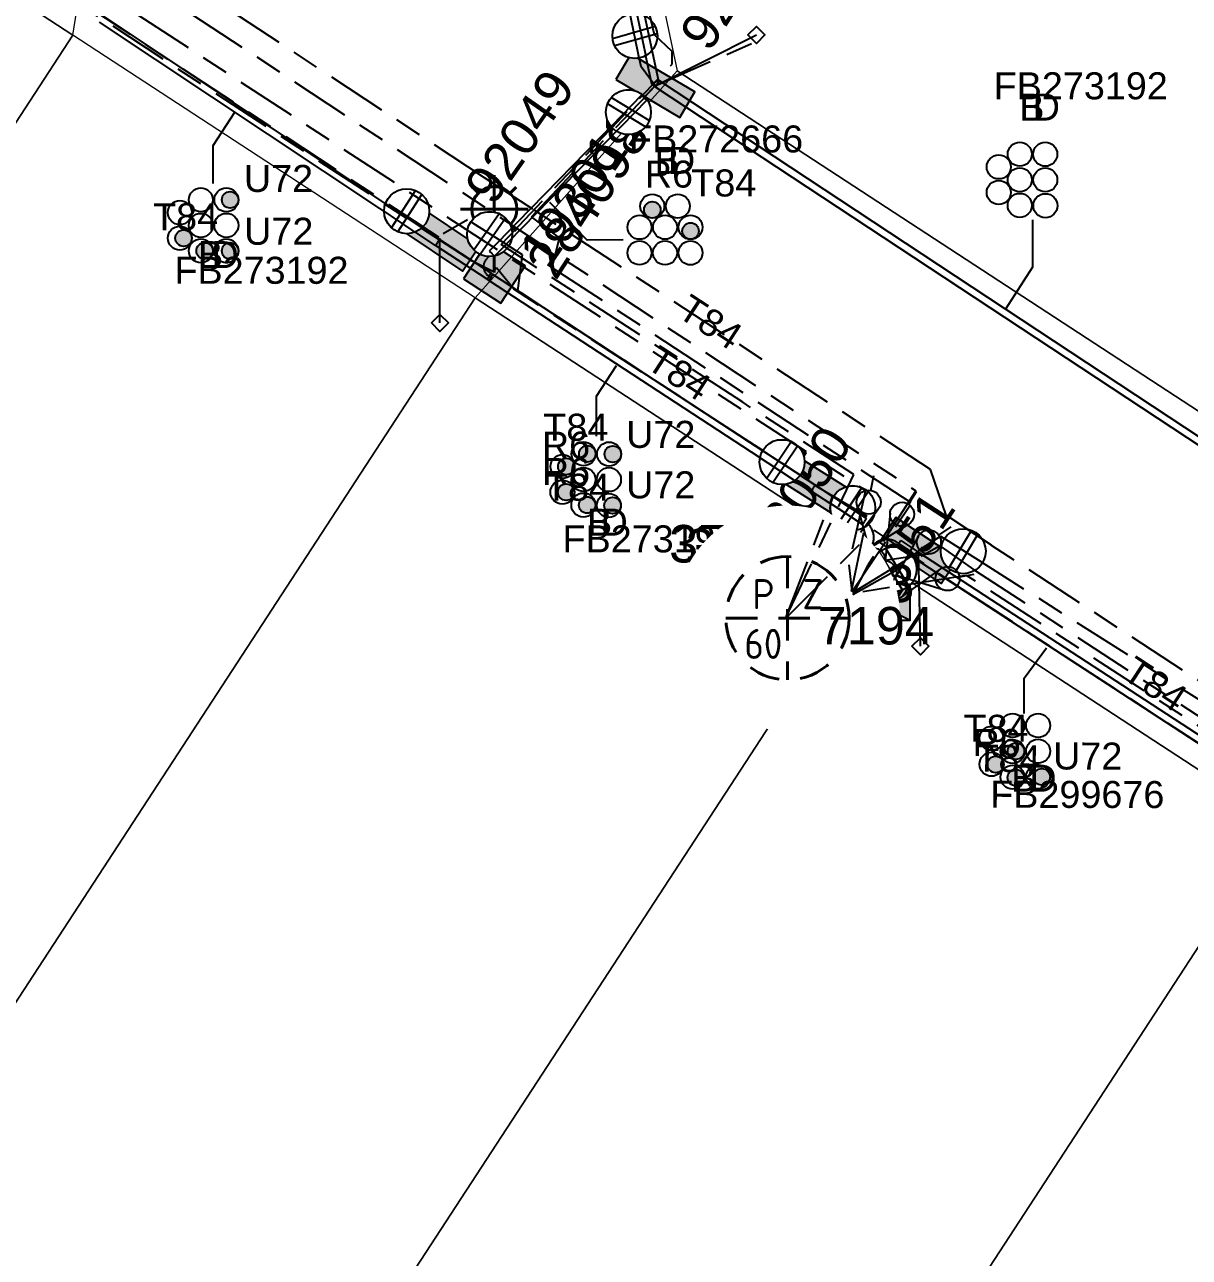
# Model space of a CAD drawing. Header units: metres. Extents: x 0 to 294317, y 0 to 6233398.
# Drawn here: x 293283.2 to 293360.8, y 6231379.5 to 6231461.6 of the extents above; entities that cross this region are included whole.
import ezdxf
from ezdxf.enums import TextEntityAlignment as Align

# ---------------------------------------------------------------- set-up
doc = ezdxf.new("R2010")
doc.units = ezdxf.units.M
for name, pattern in [('Cable Exist UG', [8.2, 4, -1.2, 1.8, -1.2]), ('Dash', [5, 3, -2]), ('HIDDEN', [0.375, 0.25, -0.125]), ('HIDDEN2', [0.1875, 0.125, -0.0625])]:
    doc.linetypes.add(name, pattern=pattern)
doc.layers.get('0').update_dxf_attribs({"color": 6})
for name, color, linetype in [('_User Miscellaneous2', 7, 'Continuous'), ('Duct_SP_EXT', 7, 'Continuous'), ('Equip_HV_EXT', 7, 'Continuous'), ('Equip_LV_EXT', 7, 'Continuous'), ('Equip_SL_EXT', 7, 'Continuous'), ('Equip_SP_SL_EXT', 7, 'Continuous'), ('Mains_HV_EXT', 7, 'Continuous'), ('Mains_LV_EXT', 7, 'Continuous'), ('Mains_SL_EXT', 7, 'Continuous'), ('Services_SP_EXT', 7, 'Continuous'), ('Sub_SP_EXT', 7, 'Continuous'), ('SupportsUG_SP_LV_EXT', 7, 'Continuous'), ('SupportsUG_SP_LV_SL_EXT', 7, 'Continuous'), ('Trench_SP_EXT', 7, 'Continuous')]:
    doc.layers.add(name, color=color, linetype=linetype)
for name, color, linetype, lineweight in [('Cadastre Buildings_SP_EXT', 9, 'Continuous', 5), ('Cadastre Land Parcels_SP_EXT', 9, 'Continuous', 5), ('Cadastre Other Property_SP_EXT', 9, 'HIDDEN', 5), ('Cadastre Roads_SP_EXT', 9, 'Continuous', 5)]:
    doc.layers.add(name, color=color, linetype=linetype, lineweight=lineweight)
doc.styles.add('COLUMN_LABEL', font='arial.ttf')
doc.styles.add('iecARIAL', font='arial.ttf', dxfattribs={"height": 2})
doc.styles.add('IESYMBOL1', font='isocp.shx')
doc.styles.add('POLE_LABEL', font='arial.ttf')
doc.styles.add('SLCP_LABEL', font='arial.ttf', dxfattribs={"height": 3.5})
doc.styles.get("Standard").update_dxf_attribs({"font": 'arial.ttf'})
doc.styles.add('SWITCH_LABEL', font='arial.ttf', dxfattribs={"height": 2.5})

# ---------------------------------------------------------------- blocks, each defined once
blk = doc.blocks.new('SUB_PADMOUNT_EXT')
for points in [[(0, 0), (-3.84, 1.92), (-3.84, -1.92)], [(0, 0), (3.84, 1.92), (3.84, -1.92)]]:
    blk.add_hatch(color=256).paths.add_polyline_path(points)
for p, q in [((3.84, 1.92), (-3.84, -1.92)), ((-3.84, 1.92), (3.84, -1.92))]:
    blk.add_line(p, q)
blk.add_lwpolyline([(-3.84, -1.92), (3.84, -1.92), (3.84, 1.92), (-3.84, 1.92)], close=True)
for tag, height, flags, p in [('ASSET_NUM', 3.5, 8, (2, 2)), ('STREET_CODE', 0.2, 9, (1.5, 0)), ('OPERATING_VOLTAGE', 0.2, 9, (1.5, -0.6)), ('ORIENTATION', 0.2, 9, (1.5, -0.8)), ('CONSTRUCTED_VOLTAGE', 0.2, 9, (1.5, -0.2)), ('NO_PHASES', 0.2, 9, (1.5, -0.4)), ('OWNED_BY', 0.2, 9, (1.5, -1)), ('OPERATED_BY', 0.2, 9, (1.5, -1.2)), ('SECONDARY_VOLTAGE', 0.2, 9, (1.5, -1.6)), ('MAINTAINED_BY', 0.2, 9, (1.5, -1.4)), ('STATE', 0.2, 9, (1.5, -1.8)), ('SUBSTATION_TYPE', 0.2, 9, (1.5, -2.2)), ('USAGE', 0.2, 9, (1.5, -2.4)), ('PARENT', 0.2, 9, (1.5, -2)), ('STREETNAME', 0.2, 9, (1.5, -3)), ('SUBURB', 0.2, 9, (1.5, -3.2)), ('LEGEND', 0.2, 9, (1.5, -2.6)), ('LOCATION', 0.2, 9, (1.5, -2.8)), ('Z', 0.2, 1, (1.5, -3.6)), ('NOTES', 0.2, 9, (1.5, -3.4))]:
    blk.add_attdef(tag, text='', height=height, dxfattribs=dict(flags=flags)).set_placement(p, align=Align.MIDDLE_LEFT)
blk = doc.blocks.new('COLUMN_EXT')
blk.add_hatch(color=256).paths.add_polyline_path([(-1.485, 1.485), (-1.485, -1.485), (1.485, -1.485), (1.485, 1.485)])
blk.add_lwpolyline([(-1.485, -1.485), (1.485, -1.485), (1.485, 1.485), (-1.485, 1.485)], close=True)
for tag, height, style, flags, p in [('ASSET_NUM', 2.5, 'COLUMN_LABEL', 8, (2, 2)), ('STRUCTURE_PLANT_NUMBER', 0.2, 'POLE_LABEL', 9, (1.813, 0.031)), ('STREET_CODE', 0.2, 'COLUMN_LABEL', 9, (1.813, -0.2))]:
    blk.add_attdef(tag, text='', height=height, dxfattribs=dict(style=style, flags=flags)).set_placement(p, align=Align.MIDDLE_LEFT)
at = {"flags": 9}
for tag, p in [('OWNED_BY', (1.813, -0.6)), ('STATE', (1.813, -0.8)), ('COLUMN_TYPE', (1.813, -0.4)), ('STREETNAME', (1.813, -1.6)), ('USAGE', (1.813, -1)), ('LEGEND', (1.813, -1.2)), ('LOCATION', (1.813, -1.4)), ('SUBURB', (1.813, -1.8)), ('NOTES', (1.813, -2))]:
    blk.add_attdef(tag, text='', height=0.2, dxfattribs=at).set_placement(p, align=Align.MIDDLE_LEFT)
at = {"flags": 1}
blk.add_attdef('Z', (1.813, -2.351), '', height=0.2, dxfattribs=at)
blk = doc.blocks.new('PILLAR_EXT')
blk.add_hatch(color=256).paths.add_polyline_path([(-2.475, 0.99), (-2.475, -0.99), (2.475, -0.99), (2.475, 0.99)])
blk.add_lwpolyline([(-2.475, -0.99), (2.475, -0.99), (2.475, 0.99), (-2.475, 0.99)], close=True)
at = {"style": 'iecARIAL', "flags": 8}
blk.add_attdef('ASSET_NUM', (1.5, 3.5), '', height=2.5, dxfattribs=at)
for tag, p, flags in [('OWNED_BY', (0, -0.2), 9), ('STATE', (0, -0.4), 9), ('SUPPORT_TYPE', (0, -0.6), 9), ('USAGE', (0, -0.8), 9), ('LEGEND', (0, -1), 9), ('STREETNAME', (0, -1.8), 9), ('LOCATION', (0, -1.2), 9), ('NOTES', (0, -1.4), 9), ('PARENT', (0, -1.6), 9), ('SUBURB', (0, -2), 1)]:
    blk.add_attdef(tag, p, '', height=0.2, dxfattribs=dict(flags=flags))
blk = doc.blocks.new('DUCT_EXT')
blk.add_circle((0, 0.8), 0.8)
at = {"flags": 1}
blk.add_attdef('Z', (0, 0), '', height=0.2, dxfattribs=at)
at = {"flags": 9}
for tag, p in [('DUCT_CODE', (0, 0)), ('XSECT_TYPE', (0, -0.2)), ('STATE', (0, -0.6)), ('FB_REFERENCE', (0, -0.4)), ('NOTES', (0, -0.8))]:
    blk.add_attdef(tag, text='', height=0.2, dxfattribs=at).set_placement(p, align=Align.MIDDLE_LEFT)
blk = doc.blocks.new('SL_LANTERN_EXT')
at = {"lineweight": 40}
for p, q in [((0, 1.968), (0, 6.468)), ((-1.459, 5.676), (-1.061, 5.278)), ((1.458, 5.676), (1.06, 5.278)), ((-2.25, 4.218), (2.25, 4.218)), ((-1.459, 2.759), (-1.061, 3.157)), ((0, 0), (0, 2.721)), ((1.458, 2.759), (1.06, 3.157))]:
    blk.add_line(p, q, dxfattribs=at)
blk.add_circle((0, 4.218), 1.5, dxfattribs=at)
at = {"style": 'iecARIAL', "flags": 8}
blk.add_attdef('ASSET_NUM', (1.5, 1.5), '', height=2.5, dxfattribs=at)
for tag, p, height, flags in [('CONSTRUCTED_VOLTAGE', (0.981, -0.653), 0.2, 9), ('CONTROL_TYPE', (0.981, -0.853), 0.2, 9), ('LNUMBER', (2.181, -3.253), 2.5, 8), ('OPERATING_VOLTAGE', (0.981, -1.653), 0.2, 9), ('LANTERN_PURPOSE', (0.981, -1.053), 0.2, 9), ('LANTERN_TYPE', (0.981, -1.253), 0.2, 9), ('NO_PHASES', (0.981, -1.453), 0.2, 9), ('ORIENTATION', (0.981, -1.853), 0.2, 9), ('OWNED_BY', (0.981, -2.053), 0.2, 9), ('STATE', (0.981, -2.253), 0.2, 9), ('CEXIST', (0.981, -2.653), 0.2, 9), ('USAGE', (0.981, -2.453), 0.2, 9), ('CNEW', (0.981, -2.853), 0.2, 9), ('CNUMBER', (0.981, -3.053), 0.2, 9), ('CREMOVE', (0.981, -3.253), 0.2, 9), ('CREPLACE', (0.981, -3.453), 0.2, 9), ('LKINGHEIGHT', (0.981, -3.653), 0.2, 9), ('LBRACKET', (0.981, -3.853), 0.2, 9), ('LBRACKETVOCAB', (0.981, -4.053), 0.2, 9), ('LCATEGORY', (0.981, -4.253), 0.2, 9), ('LCHARGE1', (0.981, -4.453), 0.2, 9), ('LCHARGE1PERCENT', (0.981, -4.653), 0.2, 9), ('LCHARGE2', (0.981, -4.853), 0.2, 9), ('LCHARGE2PERCENT', (0.981, -5.053), 0.2, 9), ('LCHARGE3', (0.981, -5.253), 0.2, 9), ('LCHARGE3PERCENT', (0.981, -5.453), 0.2, 9), ('LEXIST', (0.981, -5.653), 0.2, 9), ('LLAMP', (0.981, -5.853), 0.2, 9), ('LLAMPVOCAB', (0.981, -6.053), 0.2, 9), ('LMAST', (0.981, -6.253), 0.2, 9), ('LMASTVOCAB', (0.981, -6.453), 0.2, 9), ('LNEW', (0.981, -6.653), 0.2, 9), ('LANTNUMBER', (0.981, -6.853), 0.2, 9), ('LOUTREACH', (0.981, -7.253), 0.2, 9), ('LOUTREACHVOCAB', (0.981, -7.453), 0.2, 9), ('LRATECODE', (0.981, -7.653), 0.2, 9), ('LREMOVE', (0.981, -7.853), 0.2, 9), ('LREPLACE', (0.981, -8.053), 0.2, 9), ('LTYPE', (0.981, -8.253), 0.2, 9), ('LTYPEVOCAB', (0.981, -8.453), 0.2, 9), ('LEGEND', (0.981, -8.653), 0.2, 9), ('LOCATION', (0.981, -8.853), 0.2, 9), ('NOTES', (0.981, -9.053), 0.2, 9), ('STREETNAME', (0.981, -9.253), 0.2, 9), ('SUBURB', (0.981, -9.453), 0.2, 1)]:
    blk.add_attdef(tag, p, '', height=height, dxfattribs=dict(flags=flags))
blk = doc.blocks.new('CCP_EXT')
at = {"flags": 9}
for tag, p in [('USAGE', (0, -1.2)), ('LEGEND', (0, -1.4)), ('LIFE_SUPPORT', (0, -1.6)), ('STATE', (0, -1.8)), ('NOTES', (0, -2))]:
    blk.add_attdef(tag, text='', height=0.2, dxfattribs=at).set_placement(p, align=Align.MIDDLE_LEFT)
blk.add_wipeout([(0, 0.566), (0.566, 0), (0, -0.566), (-0.566, 0)])
blk.add_lwpolyline([(-0.566, 0), (0, 0.566), (0.566, 0), (0, -0.566), (-0.566, 0)])
at = {"flags": 1}
blk.add_attdef('Z', (0, 0), '', height=0.2, dxfattribs=at)
at = {"flags": 9}
for tag, p in [('CCP_TYPE', (0, 0)), ('OPERATING_VOLTAGE', (0, -0.6)), ('ORIENTATION', (0, -0.8)), ('CONSTRUCTED_VOLTAGE', (0, -0.2)), ('NO_PHASES', (0, -0.4)), ('OWNED_BY', (0, -1))]:
    blk.add_attdef(tag, text='', height=0.2, dxfattribs=at).set_placement(p, align=Align.MIDDLE_LEFT)
blk = doc.blocks.new('LV_UG_LINKS_CLOSED_EXT')
blk.add_wipeout([(-1.056, 1.057), (-1.18, 0.916), (-1.286, 0.761), (-1.371, 0.594), (-1.435, 0.417), (-1.476, 0.234), (-1.493, 0.047), (-1.487, -0.14), (-1.458, -0.326), (-1.406, -0.506), (-1.331, -0.678), (-1.236, -0.839), (-1.121, -0.988), (-0.988, -1.12), (-0.84, -1.235), (-0.679, -1.331), (-0.506, -1.406), (-0.326, -1.458), (-0.141, -1.487), (0.047, -1.493), (0.233, -1.476), (0.416, -1.435), (0.593, -1.371), (0.76, -1.286), (0.915, -1.181), (1.056, -1.057), (1.18, -0.916), (1.286, -0.761), (1.371, -0.594), (1.435, -0.417), (1.476, -0.234), (1.493, -0.047), (1.487, 0.14), (1.458, 0.326), (1.406, 0.506), (1.331, 0.678), (1.236, 0.839), (1.121, 0.988), (0.988, 1.12), (0.84, 1.235), (0.679, 1.331), (0.506, 1.406), (0.326, 1.458), (0.141, 1.487), (-0.047, 1.493), (-0.233, 1.476), (-0.416, 1.435), (-0.593, 1.371), (-0.76, 1.286), (-0.915, 1.181)])
for p, q in [((-0.25, -1.479), (-0.25, 1.479)), ((0.25, -1.479), (0.25, 1.479))]:
    blk.add_line(p, q)
blk.add_circle((0, 0), 1.5)
at = {"flags": 9}
for tag, p in [('ACTUAL_STATUS', (0, 0)), ('OPERATING_VOLTAGE', (0, -0.6)), ('ORIENTATION', (0, -0.8)), ('CONSTRUCTED_VOLTAGE', (0, -0.2)), ('NO_PHASES', (0, -0.4)), ('STATE', (0, -1)), ('SWITCH_TYPE', (0, -1.2)), ('USAGE', (0, -1.4)), ('NOTES', (0, -1.6))]:
    blk.add_attdef(tag, text='', height=0.2, dxfattribs=at).set_placement(p, align=Align.MIDDLE_LEFT)
at = {"flags": 1}
blk.add_attdef('Z', (0, 0), '', height=0.2, dxfattribs=at)
blk = doc.blocks.new('LV_UG_DFUSE_CLOSED_EXT')
for points in [[(1, 0), (0, 0)], [(5.04, 0.726), (2.156, -0.717)], [(5.049, -0.707), (2.156, 0.717)], [(6.2, 0.013), (7.2, 0.013)]]:
    blk.add_lwpolyline(points)
for centre in [(1.8, 0), (5.4, 0.011)]:
    blk.add_circle(centre, 0.8)
at = {"flags": 9}
for tag, p in [('ACTUAL_STATUS', (0, 0)), ('OPERATING_VOLTAGE', (0, -0.6)), ('ORIENTATION', (0, -0.8)), ('CONSTRUCTED_VOLTAGE', (0, -0.2)), ('NO_PHASES', (0, -0.4)), ('STATE', (0, -1)), ('SWITCH_TYPE', (0, -1.2)), ('USAGE', (0, -1.4)), ('NOTES', (0, -1.6))]:
    blk.add_attdef(tag, text='', height=0.2, dxfattribs=at).set_placement(p, align=Align.MIDDLE_LEFT)
at = {"flags": 1}
blk.add_attdef('Z', (0, 0), '', height=0.2, dxfattribs=at)
blk = doc.blocks.new('SWG_HOLEC_SU_EXT')
blk.add_line((1.8, -2), (5.8, -2))
for points in [[(1, 0), (0, 0)], [(6.6, 0), (7.6, 0)]]:
    blk.add_lwpolyline(points)
for points in [[(1.8, -0.8, 1), (1.8, 0.8, 1)], [(5.8, -0.8, 1), (5.8, 0.8, 1)]]:
    blk.add_lwpolyline(points, format="xyb", close=True)
at = {"style": 'SWITCH_LABEL', "flags": 8}
blk.add_attdef('ASSET_NUM', text='', height=2.5, rotation=179.95437, dxfattribs=at).set_placement((-2.4, 0), align=Align.MIDDLE_LEFT)
at = {"flags": 1}
blk.add_attdef('Z', (0, 0), '', height=0.2, dxfattribs=at)
at = {"flags": 9}
for tag, p in [('ACTUAL_STATUS', (0, -0.4)), ('CONSTRUCTED_VOLTAGE', (0, -0.6)), ('NO_PHASES', (0, -0.8)), ('OPERATING_VOLTAGE', (0, -1)), ('ORIENTATION', (0, -1.2)), ('OWNED_BY', (0, -1.4)), ('PARENT', (0, -1.6)), ('STATE', (0, -1.8)), ('SWITCH_TYPE', (0, -2)), ('USAGE', (0, -2.2)), ('LOCATION', (0, -2.4)), ('STREETNAME', (0, -2.6)), ('SUBURB', (0, -2.8)), ('NOTES', (0, -3))]:
    blk.add_attdef(tag, text='', height=0.2, dxfattribs=at).set_placement(p, align=Align.MIDDLE_LEFT)
at = {"style": 'SWITCH_LABEL', "flags": 9}
blk.add_attdef('STREET_CODE', text='', height=0.2, dxfattribs=at).set_placement((0, -0.2), align=Align.MIDDLE_LEFT)
blk = doc.blocks.new('CABLE_LARGE_EXT')
h = blk.add_hatch(color=256)
edge = h.paths.add_edge_path()
edge.add_arc((0, 0.55), 0.55, 0, 360)
blk.add_circle((0, 0.55), 0.55)
at = {"flags": 1}
blk.add_attdef('Z', (0, 0), '', height=0.2, dxfattribs=at)
at = {"flags": 9}
for tag, p in [('COND_CODE', (0, 0)), ('XSECT_SIZE', (0, -0.6)), ('STATE', (0, -0.4)), ('FB_REFERENCE', (0, -0.2)), ('NOTES', (0, -0.8))]:
    blk.add_attdef(tag, text='', height=0.2, dxfattribs=at).set_placement(p, align=Align.MIDDLE_LEFT)
blk = doc.blocks.new('SLCP_ZELL_EXT')
blk.add_wipeout([(-0.236, 7.5), (-0.706, 7.47), (-1.174, 7.411), (-1.637, 7.323), (-2.093, 7.206), (-2.542, 7.06), (-2.98, 6.887), (-3.407, 6.686), (-3.82, 6.459), (-4.218, 6.206), (-4.599, 5.929), (-4.962, 5.629), (-5.306, 5.306), (-5.629, 4.962), (-5.929, 4.599), (-6.206, 4.218), (-6.459, 3.82), (-6.686, 3.407), (-6.887, 2.98), (-7.06, 2.542), (-7.206, 2.093), (-7.323, 1.637), (-7.411, 1.174), (-7.47, 0.706), (-7.5, 0.236), (-7.5, -0.236), (-7.47, -0.706), (-7.411, -1.174), (-7.323, -1.637), (-7.206, -2.093), (-7.06, -2.542), (-6.887, -2.98), (-6.686, -3.407), (-6.459, -3.82), (-6.206, -4.218), (-5.929, -4.599), (-5.629, -4.962), (-5.306, -5.306), (-4.962, -5.629), (-4.599, -5.929), (-4.218, -6.206), (-3.82, -6.459), (-3.407, -6.686), (-2.98, -6.887), (-2.542, -7.06), (-2.093, -7.206), (-1.637, -7.323), (-1.174, -7.411), (-0.706, -7.47), (-0.236, -7.5), (0.236, -7.5), (0.706, -7.47), (1.174, -7.411), (1.637, -7.323), (2.093, -7.206), (2.542, -7.06), (2.98, -6.887), (3.407, -6.686), (3.82, -6.459), (4.218, -6.206), (4.599, -5.929), (4.962, -5.629), (5.306, -5.306), (5.629, -4.962), (5.929, -4.599), (6.206, -4.218), (6.459, -3.82), (6.686, -3.407), (6.887, -2.98), (7.06, -2.542), (7.206, -2.093), (7.323, -1.637), (7.411, -1.174), (7.47, -0.706), (7.5, -0.236), (7.5, 0.236), (7.47, 0.706), (7.411, 1.174), (7.323, 1.637), (7.206, 2.093), (7.06, 2.542), (6.887, 2.98), (6.686, 3.407), (6.459, 3.82), (6.206, 4.218), (5.929, 4.599), (5.629, 4.962), (5.306, 5.306), (4.962, 5.629), (4.599, 5.929), (4.218, 6.206), (3.82, 6.459), (3.407, 6.686), (2.98, 6.887), (2.542, 7.06), (2.093, 7.206), (1.637, 7.323), (1.174, 7.411), (0.706, 7.47), (0.236, 7.5)])
at = {"linetype": 'Dash', "lineweight": 40, "ltscale": 0.7}
for p, q in [((0, 4.109), (0, -4.109)), ((-4.109, 0), (4.109, 0))]:
    blk.add_line(p, q, dxfattribs=at)
blk.add_circle((0, 0), 4.109, dxfattribs=at)
at = {"lineweight": 40, "style": 'IESYMBOL1'}
for s, p in [('P', (-1.604, 0)), ('Z', (1.702, 0)), ('60', (-1.612, -3.312))]:
    blk.add_text(s, height=2, dxfattribs=at).set_placement(p, align=Align.BOTTOM_CENTER)
at = {"style": 'SLCP_LABEL'}
for tag, height, flags, p in [('ASSET_NUM', 2.5, 8, (2, 2)), ('STREET_CODE', 0.2, 9, (0, -0.2))]:
    blk.add_attdef(tag, text='', height=height, dxfattribs=dict(at, flags=flags)).set_placement(p, align=Align.MIDDLE_LEFT)
at = {"flags": 1}
blk.add_attdef('Z', (0, 0), '', height=0.2, dxfattribs=at)
at = {"flags": 9}
for tag, p in [('CONSTRUCTED_VOLTAGE', (0, -0.4)), ('CONTROL_TYPE', (0, -0.6)), ('NO_PHASES', (0, -0.8)), ('OPERATING_VOLTAGE', (0, -1)), ('ORIENTATION', (0, -1.2)), ('OWNED_BY', (0, -1.4)), ('USAGE', (0, -1.6)), ('STATE', (0, -2)), ('LOCATION', (0, -1.8)), ('NOTES', (0, -2.2))]:
    blk.add_attdef(tag, text='', height=0.2, dxfattribs=at).set_placement(p, align=Align.MIDDLE_LEFT)

msp = doc.modelspace()

# ---------------------------------------------------------------- linework, layer by layer
at = {"layer": 'Cadastre Buildings_SP_EXT', "linetype": 'Continuous'}
msp.add_lwpolyline([(293286.441, 6231460.873), (293259.639, 6231478.355), (293216.501, 6231411.852), (293243.134, 6231394.48), (293286.441, 6231460.873)], close=True, dxfattribs=at)
at = {"layer": 'Cadastre Land Parcels_SP_EXT', "linetype": 'Continuous'}
for points in [[(293323.201, 6231475.111), (293326.694, 6231458.505), (293368.988, 6231430.911), (293396.364, 6231472.869), (293344.022, 6231507.025), (293323.201, 6231475.111)], [(293296.738, 6231359.514), (293310.565, 6231350.496), (293323.153, 6231341.437), (293366.849, 6231408.428), (293340.046, 6231425.909), (293296.738, 6231359.514)], [(293323.153, 6231341.437), (293330.769, 6231335.439), (293337.695, 6231328.655), (293344.749, 6231321.745), (293346.958, 6231319.045), (293393.691, 6231390.899), (293366.849, 6231408.428), (293323.153, 6231341.437)]]:
    msp.add_lwpolyline(points, close=True, dxfattribs=at)
at = {"layer": 'Cadastre Other Property_SP_EXT', "linetype": 'HIDDEN2'}
msp.add_lwpolyline([(293338.517, 6231427.439), (293335.484, 6231422.788), (293337.816, 6231421.355), (293340.787, 6231425.965), (293338.517, 6231427.439)], close=True, dxfattribs=at)
at = {"layer": 'Cadastre Roads_SP_EXT', "linetype": 'Continuous'}
msp.add_lwpolyline([(293141.31, 6231541.287), (293157.83, 6231544.758), (293206.033, 6231513.318), (293232.836, 6231495.837), (293259.639, 6231478.355), (293286.441, 6231460.873), (293288.175, 6231471.711), (293289.883, 6231482.399), (293247.589, 6231509.993), (293168.811, 6231561.388), (293165.348, 6231578.141), (293152.547, 6231558.517), (293141.31, 6231541.287)], close=True, dxfattribs=at)
at = {"layer": 'Duct_SP_EXT'}
for p, q in [((293314.304, 6231445.019), (293314.173, 6231444.818)), ((293314.422, 6231444.942), (293314.291, 6231444.741)), ((293314.422, 6231444.941), (293314.291, 6231444.741)), ((293314.422, 6231444.942), (293314.304, 6231445.019)), ((293314.041, 6231444.617), (293314.173, 6231444.818)), ((293314.16, 6231444.54), (293314.041, 6231444.617)), ((293314.159, 6231444.54), (293314.291, 6231444.741)), ((293314.16, 6231444.54), (293314.291, 6231444.741))]:
    msp.add_line(p, q, dxfattribs=at)
for points in [[(293295.788, 6231450.992), (293295.788, 6231453.524), (293297.227, 6231455.753)], [(293323.096, 6231447.237), (293320.7, 6231447.227), (293319.28, 6231448.664), (293318.214, 6231449.744)], [(293350.391, 6231448.57), (293350.383, 6231445.416), (293348.574, 6231442.637)], [(293321.319, 6231434.155), (293321.322, 6231436.821), (293322.673, 6231438.881)], [(293349.825, 6231415.687), (293349.826, 6231418.037), (293351.308, 6231420.069)], [(293347.259, 6231413.276), (293348.094, 6231413.268)]]:
    msp.add_lwpolyline(points, dxfattribs=at)
at = {"layer": 'Trench_SP_EXT', "linetype": 'Cable Exist UG'}
for points in [[(293325.245, 6231457.515), (293324.489, 6231456.73), (293324.193, 6231456.432)], [(293338.105, 6231424.29), (293339.316, 6231426.248)], [(293338.105, 6231424.29), (293335.181, 6231422.443)]]:
    msp.add_lwpolyline(points, dxfattribs=at)
for points in [[(293314.592, 6231446.567), (293314.357, 6231446.327), (293313.998, 6231445.973), (293313.998, 6231445.973, 0.42516), (293314.056, 6231444.893), (293314.056, 6231444.893), (293314.349, 6231444.702)], [(293339.316, 6231426.248), (293339.622, 6231426.74), (293339.622, 6231426.74, 0.416332), (293339.223, 6231428.467), (293339.223, 6231428.467), (293338.73, 6231428.786)], [(293339.278, 6231426.187), (293339.591, 6231426.689), (293339.591, 6231426.689, -0.437293), (293341.389, 6231427.06), (293341.389, 6231427.06), (293341.963, 6231426.684)]]:
    msp.add_lwpolyline(points, format="xyb", dxfattribs=at)

# ---------------------------------------------------------------- block references
at = {"layer": 'Duct_SP_EXT'}
for name, p, rotation in [('DUCT_EXT', (293350.333, 6231452.95), 90), ('DUCT_EXT', (293352.033, 6231452.948), 90), ('DUCT_EXT', (293348.933, 6231452.1), 90), ('DUCT_EXT', (293350.332, 6231451.248), 90), ('DUCT_EXT', (293352.035, 6231451.24), 90), ('DUCT_EXT', (293295.764, 6231449.91), 90), ('DUCT_EXT', (293297.464, 6231449.91), 90), ('DUCT_EXT', (293348.931, 6231450.401), 90), ('DUCT_EXT', (293294.364, 6231449.06), 90), ('CABLE_LARGE_EXT', (293297.464, 6231449.91), 90), ('DUCT_EXT', (293350.331, 6231449.544), 90), ('DUCT_EXT', (293352.039, 6231449.521), 90), ('DUCT_EXT', (293295.764, 6231448.21), 90), ('DUCT_EXT', (293297.464, 6231448.21), 90), ('DUCT_EXT', (293294.364, 6231447.36), 90), ('CABLE_LARGE_EXT', (293294.364, 6231447.36), 90), ('DUCT_EXT', (293295.764, 6231446.51), 90), ('DUCT_EXT', (293297.464, 6231446.51), 90), ('CABLE_LARGE_EXT', (293295.764, 6231446.51), 90), ('CABLE_LARGE_EXT', (293297.464, 6231446.51), 90), ('DUCT_EXT', (293321.267, 6231432.984), 89.79563790473054), ('CABLE_LARGE_EXT', (293321.267, 6231432.984), 89.79563790473054), ('DUCT_EXT', (293322.967, 6231432.969), 89.79563790473054), ('CABLE_LARGE_EXT', (293322.967, 6231432.969), 89.79563790473054), ('DUCT_EXT', (293319.864, 6231432.139), 89.79563790473054), ('CABLE_LARGE_EXT', (293319.864, 6231432.139), 89.79563790473054), ('DUCT_EXT', (293321.26, 6231431.28), 89.79563790473054), ('DUCT_EXT', (293322.959, 6231431.267), 89.79563790473054), ('DUCT_EXT', (293319.857, 6231430.436), 89.79563790473054), ('CABLE_LARGE_EXT', (293319.857, 6231430.436), 89.79563790473054), ('DUCT_EXT', (293321.253, 6231429.576), 89.79563790473054), ('CABLE_LARGE_EXT', (293321.253, 6231429.576), 89.79563790473054), ('DUCT_EXT', (293322.951, 6231429.545), 89.79563790473054), ('CABLE_LARGE_EXT', (293322.951, 6231429.545), 89.79563790473054), ('DUCT_EXT', (293349.855, 6231414.885), 90), ('DUCT_EXT', (293351.555, 6231414.887), 90), ('DUCT_EXT', (293348.454, 6231414.03), 90), ('DUCT_EXT', (293349.852, 6231413.158), 90), ('CABLE_LARGE_EXT', (293349.831, 6231413.181), 90), ('DUCT_EXT', (293351.554, 6231413.177), 90), ('DUCT_EXT', (293348.45, 6231412.307), 90), ('CABLE_LARGE_EXT', (293348.472, 6231412.293), 90), ('DUCT_EXT', (293349.851, 6231411.447), 90), ('DUCT_EXT', (293351.553, 6231411.465), 90), ('CABLE_LARGE_EXT', (293351.553, 6231411.465), 90), ('CABLE_LARGE_EXT', (293349.819, 6231411.415), 90)]:
    msp.add_blockref(name, p, dxfattribs=dict(at, rotation=rotation))
for name, p in [('DUCT_EXT', (293325.047, 6231448.693)), ('CABLE_LARGE_EXT', (293325.047, 6231448.693)), ('DUCT_EXT', (293326.747, 6231448.693)), ('DUCT_EXT', (293324.194, 6231447.283)), ('DUCT_EXT', (293325.895, 6231447.285)), ('DUCT_EXT', (293327.594, 6231447.283)), ('CABLE_LARGE_EXT', (293327.594, 6231447.283)), ('DUCT_EXT', (293324.193, 6231445.578)), ('DUCT_EXT', (293325.894, 6231445.579)), ('DUCT_EXT', (293327.592, 6231445.575))]:
    msp.add_blockref(name, p, dxfattribs=at)
at = {"layer": 'Equip_SP_SL_EXT'}
ref = msp.add_blockref('SL_LANTERN_EXT', (293314.52, 6231445.078), dxfattribs=at)
ref.add_attrib('ASSET_NUM', '193011', dxfattribs={"layer": '0', "height": 2.5, "rotation": 56.00337, "style": 'iecARIAL'}).set_placement((293316.02, 6231446.578), align=Align.TOP_LEFT)
at = {"layer": 'Services_SP_EXT'}
msp.add_blockref('CCP_EXT', (293310.898, 6231441.709), dxfattribs=at)
at = {"layer": 'Sub_SP_EXT'}
ref = msp.add_blockref('SUB_PADMOUNT_EXT', (293338.394, 6231423.828), dxfattribs=at)
ref.add_attrib('ASSET_NUM', '22553', dxfattribs={"layer": '0', "height": 3.5}).set_placement((293340.394, 6231424.078), align=Align.TOP_RIGHT)
at = {"layer": 'SupportsUG_SP_LV_EXT'}
ref = msp.add_blockref('PILLAR_EXT', (293325.245, 6231457.515), dxfattribs=dict(at, rotation=329.4583150560044))
ref.add_attrib('ASSET_NUM', '92043', dxfattribs={"layer": '0', "height": 2.5, "rotation": 57.4557, "style": 'iecARIAL'}).set_placement((293326.745, 6231461.015), align=Align.TOP_LEFT)
ref = msp.add_blockref('PILLAR_EXT', (293310.897, 6231447.364), dxfattribs=dict(at, rotation=326.1642368018416))
ref.add_attrib('ASSET_NUM', '92049', dxfattribs={"layer": '0', "height": 2.5, "rotation": 55.0517, "style": 'iecARIAL'}).set_placement((293312.397, 6231450.864), align=Align.TOP_LEFT)
ref = msp.add_blockref('PILLAR_EXT', (293335.892, 6231430.901), dxfattribs=dict(at, rotation=327.5011161811713))
ref.add_attrib('ASSET_NUM', '92050', dxfattribs={"layer": '0', "height": 2.5, "rotation": 57.45697, "style": 'iecARIAL'}).set_placement((293337.392, 6231434.401), align=Align.MIDDLE_RIGHT)
ref = msp.add_blockref('PILLAR_EXT', (293342.789, 6231426.549), dxfattribs=dict(at, rotation=326.4477798001507))
ref.add_attrib('ASSET_NUM', '92051', dxfattribs={"layer": '0', "height": 2.5, "rotation": 57.05362, "style": 'iecARIAL'}).set_placement((293344.289, 6231430.049), align=Align.MIDDLE_RIGHT)
at = {"layer": 'SupportsUG_SP_LV_SL_EXT'}
ref = msp.add_blockref('COLUMN_EXT', (293314.52, 6231445.078), dxfattribs=dict(at, rotation=326.8135389613013))
ref.add_attrib('ASSET_NUM', '284098', dxfattribs={"layer": '0', "height": 2.5, "rotation": 57.05482, "style": 'COLUMN_LABEL'}).set_placement((293316.52, 6231445.828), align=Align.TOP_LEFT)

# ---------------------------------------------------------------- texts
at = {"layer": '_User Miscellaneous2'}
for s, p in [('FB273192', (293347.796, 6231456.608)), ('B', (293349.503, 6231455.185)), ('D', (293350.397, 6231455.193)), ('FB272666', (293323.497, 6231453.067)), ('B', (293325.189, 6231451.64)), ('D', (293326.09, 6231451.641)), ('U72', (293297.833, 6231450.436)), ('R6', (293324.548, 6231450.727)), ('T84', (293327.644, 6231450.135)), ('T84', (293291.779, 6231447.884)), ('U72', (293297.849, 6231446.918)), ('B', (293294.773, 6231445.364)), ('D', (293295.673, 6231445.364)), ('FB273192', (293293.203, 6231444.317)), ('T84', (293317.783, 6231433.861)), ('U72', (293323.303, 6231433.386)), ('R6', (293317.691, 6231432.667)), ('R6', (293317.69, 6231430.911)), ('T84', (293317.895, 6231429.861)), ('U72', (293323.3, 6231430.022)), ('B', (293320.699, 6231427.537)), ('D', (293321.599, 6231427.538)), ('FB273192', (293319.066, 6231426.423)), ('T84', (293345.785, 6231413.801))]:
    msp.add_text(s, height=1.8, dxfattribs=at).set_placement(p)
for s, rotation, p in [('R6', 359.87756, (293346.386, 6231412.863)), ('T84', 358.96199, (293346.569, 6231411.833)), ('U72', 359.8929, (293351.754, 6231411.96)), ('B', 359.96106, (293348.954, 6231410.484)), ('D', 359.92672, (293350.172, 6231410.482)), ('FB299676', 359.90349, (293347.564, 6231409.408))]:
    msp.add_text(s, height=1.8, rotation=rotation, dxfattribs=at).set_placement(p)
at = {"layer": 'Mains_LV_EXT'}
for rotation, p in [(326.96949, (293326.615, 6231442.193)), (327.01148, (293324.527, 6231438.78)), (326.71996, (293356.263, 6231418.086))]:
    msp.add_text('T84', height=1.8, rotation=rotation, dxfattribs=at).set_placement(p)

# ---------------------------------------------------------------- next in the draw order: linework, layer by layer
at = {"layer": 'Cadastre Buildings_SP_EXT', "linetype": 'Continuous'}
msp.add_lwpolyline([(293243.134, 6231394.48), (293269.936, 6231376.997), (293313.244, 6231443.391), (293286.441, 6231460.873), (293243.134, 6231394.48)], close=True, dxfattribs=at)

# ---------------------------------------------------------------- next in the draw order: block references
at = {"layer": 'Services_SP_EXT'}
for p in [(293331.989, 6231460.899), (293334.224, 6231421.048), (293342.917, 6231420.164)]:
    msp.add_blockref('CCP_EXT', p, dxfattribs=at)

# ---------------------------------------------------------------- next in the draw order: linework, layer by layer
at = {"layer": 'Cadastre Buildings_SP_EXT', "linetype": 'Continuous'}
msp.add_lwpolyline([(293269.936, 6231376.997), (293296.738, 6231359.514), (293340.046, 6231425.909), (293313.244, 6231443.391), (293269.936, 6231376.997)], close=True, dxfattribs=at)
at = {"layer": 'Cadastre Roads_SP_EXT', "linetype": 'Continuous'}
msp.add_lwpolyline([(293313.244, 6231443.391), (293340.046, 6231425.909), (293366.849, 6231408.428), (293393.691, 6231390.899), (293420.534, 6231373.368), (293464.505, 6231344.652), (293475.436, 6231361.448), (293368.988, 6231430.911), (293326.694, 6231458.505), (293320.581, 6231451.636), (293313.244, 6231443.391)], close=True, dxfattribs=at)
at = {"layer": 'Services_SP_EXT'}
msp.add_lwpolyline([(293334.224, 6231421.048), (293336.716, 6231423.268), (293338.354, 6231423.802)], dxfattribs=at)
at = {"layer": 'Trench_SP_EXT', "linetype": 'Cable Exist UG'}
msp.add_lwpolyline([(293325.245, 6231457.515), (293332.115, 6231460.521)], dxfattribs=at)

# ---------------------------------------------------------------- next in the draw order: block references
at = {"layer": 'Equip_LV_EXT'}
for name, p, rotation in [('LV_UG_LINKS_CLOSED_EXT', (293308.68, 6231449.155), 327.0088517404253), ('LV_UG_DFUSE_CLOSED_EXT', (293337.746, 6231423.594), 199.2900463513968)]:
    msp.add_blockref(name, p, dxfattribs=dict(at, rotation=rotation))

# ---------------------------------------------------------------- next in the draw order: linework, layer by layer
at = {"layer": 'Duct_SP_EXT'}
for p, q in [((293310.862, 6231447.268), (293288.471, 6231462.156)), ((293310.596, 6231446.868), (293288.205, 6231461.757)), ((293310.596, 6231446.868), (293310.729, 6231447.068)), ((293310.598, 6231446.867), (293310.729, 6231447.068)), ((293310.86, 6231447.269), (293310.729, 6231447.068)), ((293310.862, 6231447.268), (293310.729, 6231447.068))]:
    msp.add_line(p, q, dxfattribs=at)
at = {"layer": 'Mains_LV_EXT', "linetype": 'Cable Exist UG'}
msp.add_lwpolyline([(293310.839, 6231447.41), (293260.594, 6231480.414)], dxfattribs=at)
at = {"layer": 'Services_SP_EXT'}
msp.add_lwpolyline([(293310.898, 6231441.709), (293310.897, 6231447.364)], dxfattribs=at)

# ---------------------------------------------------------------- next in the draw order: block references
at = {"layer": 'Equip_LV_EXT'}
for p, rotation in [((293323.885, 6231460.831), 285.7756154299396), ((293323.454, 6231455.754), 58.91540022009445), ((293314.211, 6231447.63), 145.0686870171281), ((293333.694, 6231432.441), 326.1130523386851), ((293345.765, 6231426.501), 149.2028526153389), ((293341.156, 6231425.308), 211.446667384506)]:
    msp.add_blockref('LV_UG_LINKS_CLOSED_EXT', p, dxfattribs=dict(at, rotation=rotation))

# ---------------------------------------------------------------- next in the draw order: linework, layer by layer
at = {"layer": 'Duct_SP_EXT'}
for p, q in [((293325.027, 6231457.608), (293321.18, 6231475.786)), ((293325.455, 6231457.902), (293321.69, 6231475.69)), ((293325.027, 6231457.608), (293325.241, 6231457.755)), ((293325.267, 6231457.452), (293325.027, 6231457.608)), ((293325.455, 6231457.902), (293325.241, 6231457.755)), ((293325.26, 6231457.428), (293325.392, 6231457.629)), ((293325.267, 6231457.452), (293325.398, 6231457.653)), ((293325.524, 6231457.829), (293325.392, 6231457.629)), ((293325.529, 6231457.854), (293325.398, 6231457.653)), ((293325.529, 6231457.854), (293325.455, 6231457.902)), ((293324.33, 6231456.884), (293314.186, 6231446.494)), ((293324.674, 6231456.549), (293314.529, 6231446.159)), ((293324.33, 6231456.884), (293324.502, 6231456.716)), ((293324.674, 6231456.549), (293324.502, 6231456.716)), ((293314.041, 6231444.617), (293310.598, 6231446.867)), ((293314.304, 6231445.019), (293310.86, 6231447.269)), ((293314.186, 6231446.494), (293314.357, 6231446.327)), ((293314.529, 6231446.159), (293314.357, 6231446.327)), ((293335.901, 6231430.898), (293314.422, 6231444.941)), ((293335.639, 6231430.496), (293314.159, 6231444.54)), ((293335.9, 6231430.898), (293335.77, 6231430.697)), ((293335.901, 6231430.898), (293335.77, 6231430.697)), ((293335.639, 6231430.496), (293335.77, 6231430.697)), ((293335.64, 6231430.495), (293335.77, 6231430.697)), ((293341.336, 6231426.807), (293341.468, 6231427.008)), ((293341.336, 6231426.807), (293342.473, 6231426.063)), ((293341.599, 6231427.209), (293341.468, 6231427.008)), ((293341.599, 6231427.209), (293342.735, 6231426.465)), ((293342.473, 6231426.063), (293342.604, 6231426.264)), ((293342.473, 6231426.063), (293342.604, 6231426.264)), ((293342.473, 6231426.063), (293366.527, 6231410.372)), ((293342.735, 6231426.465), (293342.604, 6231426.264)), ((293342.735, 6231426.465), (293342.604, 6231426.264)), ((293342.735, 6231426.465), (293366.789, 6231410.774))]:
    msp.add_line(p, q, dxfattribs=at)
at = {"layer": 'Mains_LV_EXT', "linetype": 'Cable Exist UG'}
for points in [[(293325.245, 6231457.515), (293324.298, 6231458.781), (293324.298, 6231458.781), (293321.137, 6231473.967), (293319.681, 6231475.91), (293321.296, 6231478.611), (293322.896, 6231478.53), (293341.666, 6231507.242), (293342.658, 6231508.867)], [(293335.892, 6231430.901), (293316.084, 6231443.854), (293316.4, 6231446.248), (293312.734, 6231448.575), (293311.102, 6231447.641)]]:
    msp.add_lwpolyline(points, dxfattribs=at)
at = {"layer": 'Mains_SL_EXT', "linetype": 'Cable Exist UG'}
msp.add_lwpolyline([(293314.456, 6231445.119), (293313.048, 6231445.819), (293313.048, 6231445.819), (293220.517, 6231506.329), (293219.15, 6231507.449)], dxfattribs=at)
at = {"layer": 'Services_SP_EXT'}
for points in [[(293325.245, 6231457.515), (293331.989, 6231460.899)], [(293342.917, 6231420.164), (293342.777, 6231426.452)]]:
    msp.add_lwpolyline(points, dxfattribs=at)

# ---------------------------------------------------------------- next in the draw order: block references
at = {"layer": 'Equip_HV_EXT'}
ref = msp.add_blockref('SWG_HOLEC_SU_EXT', (293340.062, 6231424.358), dxfattribs=dict(at, rotation=210.3676369146843))
ref.add_attrib('ASSET_NUM', '37843', dxfattribs={"layer": '0', "height": 2.5, "style": 'SWITCH_LABEL'}).set_placement((293337.663, 6231425.608), align=Align.TOP_CENTER)
at = {"layer": 'Equip_LV_EXT'}
for name, p, rotation in [('LV_UG_LINKS_CLOSED_EXT', (293338.406, 6231429.372), 146.4514145837877), ('LV_UG_DFUSE_CLOSED_EXT', (293339.395, 6231423.802), 9.162347080770898)]:
    msp.add_blockref(name, p, dxfattribs=dict(at, rotation=rotation))

# ---------------------------------------------------------------- next in the draw order: linework, layer by layer
at = {"layer": 'Duct_SP_EXT'}
for p, q in [((293367.934, 6231429.267), (293325.26, 6231457.428)), ((293368.195, 6231429.67), (293325.524, 6231457.829)), ((293339.323, 6231428.688), (293335.9, 6231430.898)), ((293339.063, 6231428.285), (293335.64, 6231430.495)), ((293339.063, 6231428.285), (293339.193, 6231428.486)), ((293339.323, 6231428.688), (293339.193, 6231428.486))]:
    msp.add_line(p, q, dxfattribs=at)

# ---------------------------------------------------------------- next in the draw order: block references
at = {"layer": 'Equip_HV_EXT'}
ref = msp.add_blockref('SWG_HOLEC_SU_EXT', (293338.273, 6231425.749), dxfattribs=dict(at, rotation=257.8592082233443))
ref.add_attrib('ASSET_NUM', '37845', dxfattribs={"layer": '0', "height": 2.5, "style": 'SWITCH_LABEL'}).set_placement((293335.874, 6231426.999), align=Align.MIDDLE_RIGHT)
ref = msp.add_blockref('SWG_HOLEC_SU_EXT', (293339.384, 6231425.5), dxfattribs=dict(at, rotation=237.0237012907583))
ref.add_attrib('ASSET_NUM', '37844', dxfattribs={"layer": '0', "height": 2.5, "style": 'SWITCH_LABEL'}).set_placement((293336.985, 6231426.75), align=Align.MIDDLE_RIGHT)
at = {"layer": 'Equip_LV_EXT'}
for p, rotation in [((293338.432, 6231424.47), 78.85417001890205), ((293338.802, 6231424.396), 57.57546560030925), ((293339.024, 6231424.063), 34.2868770047641)]:
    msp.add_blockref('LV_UG_DFUSE_CLOSED_EXT', p, dxfattribs=dict(at, rotation=rotation))

# ---------------------------------------------------------------- next in the draw order: block references
at = {"layer": 'Equip_SL_EXT'}
ref = msp.add_blockref('SLCP_ZELL_EXT', (293334.057, 6231422.039), dxfattribs=at)
ref.add_attrib('ASSET_NUM', '7194', dxfattribs={"layer": '0', "height": 2.5, "style": 'SLCP_LABEL'}).set_placement((293336.057, 6231422.789), align=Align.TOP_LEFT)

# ---------------------------------------------------------------- next in the draw order: linework, layer by layer
at = {"layer": 'Mains_HV_EXT', "linetype": 'Cable Exist UG'}
for points in [[(293332.14, 6231520.238), (293309.428, 6231485.345), (293294.348, 6231462.287), (293294.348, 6231462.287), (293342.608, 6231430.516), (293339.411, 6231425.57), (293338.42, 6231423.619)], [(293231.13, 6231493.219), (293233.08, 6231493.999), (293235.852, 6231498.136), (293235.852, 6231498.136), (293339.264, 6231430.536), (293338.138, 6231425.598), (293338.349, 6231423.831)], [(293467.261, 6231348.659), (293369.568, 6231412.583), (293367.249, 6231414.097), (293367.249, 6231414.097), (293347.64, 6231426.903), (293344.634, 6231428.909), (293343.58, 6231431.942), (293343.58, 6231431.942), (293317.079, 6231449.293), (293313.873, 6231451.38), (293313.873, 6231451.38), (293294.135, 6231464.38), (293292.084, 6231463.457), (293292.084, 6231463.457), (293289.23, 6231465.313), (293287.439, 6231466.478), (293287.439, 6231466.478), (293262.403, 6231482.768)], [(293338.42, 6231423.619), (293344.187, 6231426.859), (293346.528, 6231425.24), (293346.528, 6231425.24), (293365.993, 6231412.541)]]:
    msp.add_lwpolyline(points, dxfattribs=at)
at = {"layer": 'Mains_LV_EXT', "linetype": 'Cable Exist UG'}
for points in [[(293338.354, 6231423.802), (293342.307, 6231429.715), (293318.369, 6231445.401), (293318.369, 6231445.401), (293318.867, 6231447.385), (293316.993, 6231448.773), (293325.241, 6231457.497)], [(293338.319, 6231423.838), (293339.361, 6231428.808), (293339.361, 6231428.808), (293335.909, 6231430.881)], [(293342.789, 6231426.549), (293344.25, 6231427.509), (293346.4, 6231426.139), (293346.4, 6231426.139), (293366.145, 6231413.675), (293367.631, 6231413.753), (293371.027, 6231411.564), (293371.38, 6231410.243), (293384.444, 6231401.689), (293384.444, 6231401.689), (293386.244, 6231398.375), (293394.787, 6231392.546)], [(293338.42, 6231423.76), (293341.881, 6231425.868), (293341.881, 6231425.868), (293342.799, 6231426.506)], [(293369.703, 6231409.038), (293369.064, 6231409.558), (293369.437, 6231410.771), (293366.666, 6231412.845), (293364.705, 6231412.728), (293345.993, 6231424.891), (293338.394, 6231423.694)]]:
    msp.add_lwpolyline(points, dxfattribs=at)
at = {"layer": 'Mains_SL_EXT', "linetype": 'Cable Exist UG'}
for points in [[(293333.956, 6231422.052), (293338.47, 6231431.608), (293331.079, 6231436.421), (293331.079, 6231436.421), (293314.987, 6231446.935), (293326.364, 6231458.945), (293326.363, 6231459.795), (293325.191, 6231460.894), (293325.191, 6231460.894), (293322.007, 6231474.897), (293321.802, 6231476.473)], [(293333.956, 6231422.052), (293337.056, 6231430.145), (293331.241, 6231433.976), (293331.241, 6231433.976), (293315.828, 6231443.954), (293314.656, 6231445.39), (293314.456, 6231445.119)], [(293333.899, 6231421.997), (293339.8, 6231427.893), (293345.666, 6231423.994), (293345.666, 6231423.994), (293363.946, 6231412.081), (293364.731, 6231411.548), (293366.815, 6231411.083)]]:
    msp.add_lwpolyline(points, dxfattribs=at)

doc.saveas('drawing.dxf')
